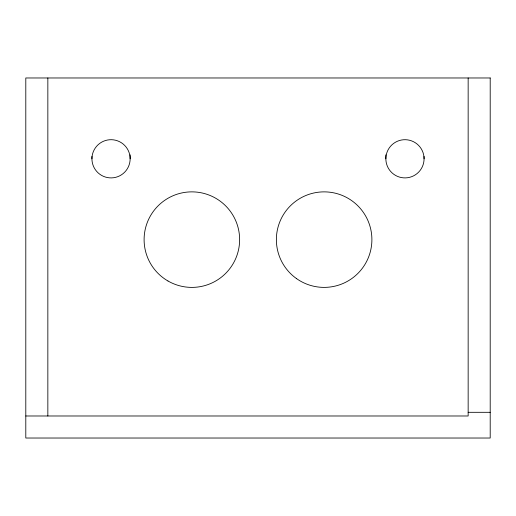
<?xml version="1.0" encoding="UTF-8"?>
<svg xmlns="http://www.w3.org/2000/svg" width="516" height="516" viewBox="0 0 516 516"><rect width="100%" height="100%" fill="white"/><g stroke="black" fill="none" stroke-linecap="round" stroke-linejoin="round"><path stroke-width="0.77" d="M468.154 412.31L490.2 412.31M25.8 415.986L468.154 415.986L468.154 77.974M424.068 156.406L424.068 158.799A19.105 19.105 0 0 1 395.411 175.343A19.105 19.105 0 0 1 395.411 142.255A19.105 19.105 0 0 1 424.068 158.799M385.858 154.806L385.858 158.799M130.142 154.806L130.142 158.799A19.105 19.105 0 0 1 101.484 175.343A19.105 19.105 0 0 1 101.484 142.255A19.105 19.105 0 0 1 130.142 158.799M91.932 156.406L91.932 158.799M47.846 77.974L47.846 415.986M490.2 77.974L25.8 77.974L25.8 438.026L490.2 438.026L490.2 77.974M296.642 278.685A47.762 47.762 0 0 0 371.701 243.913A47.762 47.762 0 0 0 304.053 196.293A47.762 47.762 0 0 0 296.642 278.685M167.984 280.994A47.762 47.762 0 0 0 239.63 239.63A47.762 47.762 0 0 0 167.984 198.267A47.762 47.762 0 0 0 167.984 280.994"/></g></svg>
